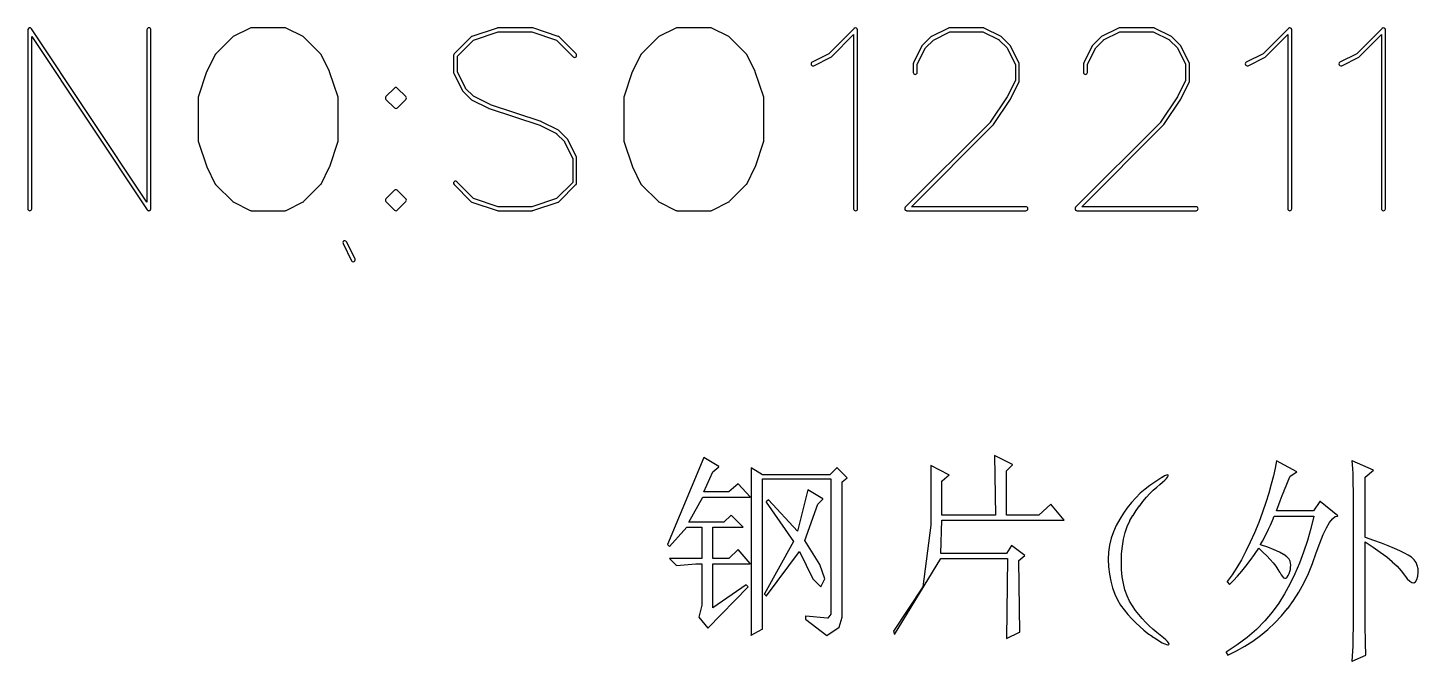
# Model space of a CAD drawing. Extents: x -68 to 50, y -82 to 30.
# Drawn here: x -67.67 to -32.68, y -81.73 to -65.8 of the extents above; entities that cross this region are included whole.
import ezdxf

# ---------------------------------------------------------------- set-up
doc = ezdxf.new("R2010")
doc.units = 0
doc.header["$MEASUREMENT"] = 0
doc.layers.get('0').update_dxf_attribs({"linetype": 'CONTINUOUS'})

msp = doc.modelspace()

# ---------------------------------------------------------------- linework, layer by layer
for points in [[(-64.571997, -65.849995, 1), (-64.672002, -65.849995), (-64.672002, -65.849995), (-64.672002, -70.183999), (-64.672002, -70.183999), (-67.58, -65.821997), (-67.58, -65.821997, 0.682329), (-67.671997, -65.842002), (-67.671997, -65.842002), (-67.671997, -65.843003), (-67.671997, -65.843003, 0.034834), (-67.671997, -65.849995), (-67.671997, -65.849995), (-67.671997, -70.35), (-67.671997, -70.35, 1), (-67.571997, -70.35), (-67.571997, -70.35), (-67.571997, -66.016006), (-67.571997, -66.016006), (-64.663999, -70.377998), (-64.663999, -70.377998, 0.187808), (-64.634004, -70.398999), (-64.634004, -70.398999), (-64.622002, -70.4), (-64.622002, -70.4), (-64.609995, -70.398999), (-64.609995, -70.398999, 0.345464), (-64.571997, -70.35), (-64.571997, -70.35), (-64.571997, -65.849995)], [(-61.171001, -65.805005, 0.114203), (-61.193003, -65.799995), (-61.193003, -65.799995), (-62.05, -65.799995), (-62.05, -65.799995, 0.114203), (-62.072002, -65.805005), (-62.072002, -65.805005), (-62.500996, -66.018999), (-62.500996, -66.018999, 0.107703), (-62.518003, -66.032002), (-62.518003, -66.032002), (-62.518003, -66.032998), (-62.518003, -66.032998), (-62.941997, -66.458003), (-62.941997, -66.458003, 0.080637), (-62.951001, -66.471001), (-62.951001, -66.471001), (-62.951997, -66.471001), (-62.951997, -66.471001), (-63.166997, -66.899004), (-63.166997, -66.899004, 0.053701), (-63.171001, -66.908999), (-63.171001, -66.908999), (-63.171001, -66.91), (-63.171001, -66.91), (-63.382998, -67.547998), (-63.382998, -67.547998, 0.082266), (-63.386001, -67.564004), (-63.386001, -67.564004), (-63.386001, -68.636001), (-63.386001, -68.636001, 0.091703), (-63.382998, -68.653999), (-63.382998, -68.653999), (-63.382002, -68.655), (-63.382002, -68.655), (-63.169004, -69.293999), (-63.169004, -69.293999, 0.031774), (-63.166997, -69.300005), (-63.166997, -69.300005), (-62.951997, -69.728999), (-62.951997, -69.728999, 0.100572), (-62.94, -69.744995), (-62.94, -69.744995), (-62.937998, -69.746001), (-62.937998, -69.746001), (-62.513999, -70.171001), (-62.513999, -70.171001, 0.07609), (-62.501997, -70.18), (-62.501997, -70.18), (-62.500996, -70.180996), (-62.500996, -70.180996), (-62.072002, -70.395), (-62.072002, -70.395, 0.114182), (-62.05, -70.4), (-62.05, -70.4), (-61.193003, -70.4), (-61.193003, -70.4, 0.136826), (-61.166997, -70.393003), (-61.166997, -70.393003), (-60.742998, -70.180996), (-60.742998, -70.180996, 0.132779), (-60.722998, -70.164004), (-60.722998, -70.164004), (-60.300996, -69.742002), (-60.300996, -69.742002, 0.080627), (-60.291997, -69.728999), (-60.291997, -69.728999), (-60.291001, -69.728999), (-60.291001, -69.728999), (-60.077002, -69.300005), (-60.077002, -69.300005, 0.068411), (-60.072998, -69.287002), (-60.072998, -69.287002), (-60.072002, -69.285996), (-60.072002, -69.285996), (-59.86, -68.651997), (-59.86, -68.651997, 0.082211), (-59.857002, -68.636001), (-59.857002, -68.636001), (-59.857002, -67.564004), (-59.857002, -67.564004, 0.114171), (-59.861997, -67.542002), (-59.861997, -67.542002), (-59.861997, -67.541001), (-59.861997, -67.541001), (-60.075, -66.905), (-60.075, -66.905, 0.031725), (-60.077002, -66.899004), (-60.077002, -66.899004), (-60.077002, -66.898003), (-60.077002, -66.898003), (-60.291001, -66.471001), (-60.291001, -66.471001, 0.125793), (-60.307002, -66.451997), (-60.307002, -66.451997), (-60.73, -66.028999), (-60.73, -66.028999, 0.07608), (-60.741997, -66.019995), (-60.741997, -66.019995), (-60.742998, -66.018999), (-60.742998, -66.018999), (-61.171001, -65.805005)], [(-54.962998, -65.802998, 0.082243), (-54.978999, -65.799995), (-54.978999, -65.799995), (-55.836001, -65.799995), (-55.836001, -65.799995, 0.102903), (-55.856001, -65.803999), (-55.856001, -65.803999), (-55.858003, -65.805005), (-55.858003, -65.805005), (-56.495, -66.017002), (-56.495, -66.017002, 0.114813), (-56.513999, -66.028999), (-56.513999, -66.028999), (-56.942002, -66.458003), (-56.942002, -66.458003, 0.198892), (-56.956001, -66.492998), (-56.956001, -66.492998), (-56.956997, -66.492998), (-56.956997, -66.492998), (-56.956997, -66.921001), (-56.956997, -66.921001, 0.109577), (-56.952002, -66.941997), (-56.952002, -66.941997), (-56.952002, -66.942998), (-56.952002, -66.942998), (-56.737998, -67.372002), (-56.737998, -67.372002, 0.100564), (-56.726001, -67.387998), (-56.726001, -67.387998), (-56.723999, -67.388994), (-56.723999, -67.388994), (-56.513999, -67.598999), (-56.513999, -67.598999, 0.076096), (-56.501997, -67.607998), (-56.501997, -67.607998), (-56.501001, -67.608999), (-56.501001, -67.608999), (-56.072002, -67.822998), (-56.072002, -67.822998, 0.042777), (-56.063999, -67.826001), (-56.063999, -67.826001), (-56.06, -67.827002), (-56.06, -67.827002), (-54.786997, -68.251997), (-54.786997, -68.251997), (-54.366001, -68.461997), (-54.366001, -68.461997), (-54.363999, -68.462998), (-54.363999, -68.462998), (-54.165, -68.663003), (-54.165, -68.663003), (-54.163999, -68.663999), (-54.163999, -68.663999), (-53.957998, -69.075005), (-53.957998, -69.075005), (-53.957002, -69.076001), (-53.957002, -69.076001), (-53.957002, -69.687002), (-53.957002, -69.687002), (-54.361997, -70.092002), (-54.361997, -70.092002), (-54.363999, -70.092998), (-54.363999, -70.092998), (-54.986001, -70.3), (-54.986001, -70.3), (-55.828999, -70.3), (-55.828999, -70.3), (-56.451001, -70.092998), (-56.451001, -70.092998), (-56.453003, -70.092002), (-56.453003, -70.092002), (-56.871997, -69.672002), (-56.871997, -69.672002, 1.000035), (-56.942002, -69.742002), (-56.942002, -69.742002), (-56.52, -70.165), (-56.52, -70.165), (-56.518999, -70.166001), (-56.518999, -70.166001, 0.150933), (-56.495, -70.183003), (-56.495, -70.183003), (-55.861001, -70.394004), (-55.861001, -70.394004), (-55.858003, -70.395), (-55.858003, -70.395, 0.114182), (-55.836001, -70.4), (-55.836001, -70.4), (-54.978999, -70.4), (-54.978999, -70.4, 0.082243), (-54.962998, -70.396997), (-54.962998, -70.396997), (-54.32, -70.183003), (-54.32, -70.183003), (-54.317998, -70.182002), (-54.317998, -70.182002, 0.103459), (-54.301001, -70.171001), (-54.301001, -70.171001), (-53.875, -69.744995), (-53.875, -69.744995), (-53.872998, -69.743999), (-53.872998, -69.743999, 0.209906), (-53.856997, -69.706997), (-53.856997, -69.706997), (-53.856997, -69.063999), (-53.856997, -69.063999, 0.114171), (-53.861997, -69.041997), (-53.861997, -69.041997), (-54.076997, -68.613999), (-54.076997, -68.613999), (-54.078003, -68.613999), (-54.078003, -68.613999, 0.080616), (-54.086997, -68.600996), (-54.086997, -68.600996), (-54.297002, -68.389995), (-54.297002, -68.389995), (-54.297002, -68.388999), (-54.297002, -68.388999, 0.107657), (-54.313999, -68.375996), (-54.313999, -68.375996), (-54.742998, -68.162002), (-54.742998, -68.162002), (-54.744004, -68.162002), (-54.744004, -68.162002, 0.027122), (-54.748999, -68.159995), (-54.748999, -68.159995), (-56.028003, -67.732998), (-56.028003, -67.732998), (-56.03, -67.731997), (-56.03, -67.731997), (-56.451001, -67.521997), (-56.451001, -67.521997), (-56.651001, -67.322002), (-56.651001, -67.322002), (-56.651001, -67.321001), (-56.651001, -67.321001), (-56.857002, -66.908999), (-56.857002, -66.908999), (-56.857002, -66.513003), (-56.857002, -66.513003), (-56.856001, -66.512002), (-56.856001, -66.512002), (-56.453003, -66.108003), (-56.453003, -66.108003), (-56.451001, -66.106997), (-56.451001, -66.106997), (-55.828999, -65.9), (-55.828999, -65.9), (-54.986001, -65.9), (-54.986001, -65.9), (-54.363999, -66.106997), (-54.363999, -66.106997), (-54.361997, -66.108003), (-54.361997, -66.108003), (-53.941997, -66.527998), (-53.941997, -66.527998, 0.99993), (-53.872002, -66.458003), (-53.872002, -66.458003), (-54.301001, -66.028999), (-54.301001, -66.028999, 0.114813), (-54.32, -66.017002), (-54.32, -66.017002), (-54.322998, -66.016006), (-54.322998, -66.016006), (-54.962998, -65.802998)], [(-50.457002, -65.805005, 0.114181), (-50.478999, -65.799995), (-50.478999, -65.799995), (-51.336001, -65.799995), (-51.336001, -65.799995, 0.114181), (-51.357998, -65.805005), (-51.357998, -65.805005), (-51.787002, -66.018999), (-51.787002, -66.018999, 0.107665), (-51.803999, -66.032002), (-51.803999, -66.032002), (-51.803999, -66.032998), (-51.803999, -66.032998), (-52.227998, -66.458003), (-52.227998, -66.458003, 0.080637), (-52.237002, -66.471001), (-52.237002, -66.471001), (-52.237998, -66.471001), (-52.237998, -66.471001), (-52.452002, -66.899004), (-52.452002, -66.899004, 0.053694), (-52.456001, -66.908999), (-52.456001, -66.908999), (-52.456001, -66.91), (-52.456001, -66.91), (-52.668999, -67.547998), (-52.668999, -67.547998, 0.082266), (-52.671997, -67.564004), (-52.671997, -67.564004), (-52.671997, -68.636001), (-52.671997, -68.636001, 0.091703), (-52.668999, -68.653999), (-52.668999, -68.653999), (-52.668003, -68.655), (-52.668003, -68.655), (-52.453999, -69.293999), (-52.453999, -69.293999, 0.031762), (-52.452002, -69.300005), (-52.452002, -69.300005), (-52.237998, -69.728999), (-52.237998, -69.728999, 0.100572), (-52.226001, -69.744995), (-52.226001, -69.744995), (-52.223999, -69.746001), (-52.223999, -69.746001), (-51.8, -70.171001), (-51.8, -70.171001, 0.07609), (-51.787998, -70.18), (-51.787998, -70.18), (-51.787002, -70.180996), (-51.787002, -70.180996), (-51.357998, -70.395), (-51.357998, -70.395, 0.063423), (-51.346001, -70.398999), (-51.346001, -70.398999), (-51.336001, -70.4), (-51.336001, -70.4), (-50.478999, -70.4), (-50.478999, -70.4, 0.136804), (-50.452998, -70.393003), (-50.452998, -70.393003), (-50.451001, -70.391997), (-50.451001, -70.391997), (-50.027998, -70.180996), (-50.027998, -70.180996, 0.132779), (-50.007998, -70.164004), (-50.007998, -70.164004), (-50.007002, -70.162998), (-50.007002, -70.162998), (-49.587002, -69.742002), (-49.587002, -69.742002, 0.08065), (-49.577998, -69.728999), (-49.577998, -69.728999), (-49.577002, -69.728999), (-49.577002, -69.728999), (-49.362002, -69.300005), (-49.362002, -69.300005, 0.068404), (-49.357998, -69.287002), (-49.357998, -69.287002), (-49.357002, -69.285996), (-49.357002, -69.285996), (-49.146001, -68.651997), (-49.146001, -68.651997, 0.097345), (-49.143003, -68.632998), (-49.143003, -68.632998), (-49.143003, -67.564004), (-49.143003, -67.564004, 0.114193), (-49.148003, -67.542002), (-49.148003, -67.542002), (-49.148003, -67.541001), (-49.148003, -67.541001), (-49.36, -66.905), (-49.36, -66.905, 0.038385), (-49.362998, -66.898003), (-49.362998, -66.898003), (-49.362998, -66.896997), (-49.362998, -66.896997), (-49.577002, -66.471001), (-49.577002, -66.471001, 0.125802), (-49.593003, -66.451997), (-49.593003, -66.451997), (-49.593999, -66.450996), (-49.593999, -66.450996), (-50.015, -66.028999), (-50.015, -66.028999, 0.076102), (-50.027002, -66.019995), (-50.027002, -66.019995), (-50.027998, -66.018999), (-50.027998, -66.018999), (-50.457002, -65.805005)], [(-46.787002, -65.849995, 0.668208), (-46.871001, -65.815), (-46.871001, -65.815), (-47.506997, -66.450996), (-47.506997, -66.450996), (-47.928999, -66.661997), (-47.928999, -66.661997, 0.999978), (-47.885, -66.752002), (-47.885, -66.752002), (-47.456997, -66.537998), (-47.456997, -66.537998, 0.132796), (-47.437002, -66.520996), (-47.437002, -66.520996), (-46.886997, -65.971001), (-46.886997, -65.971001), (-46.886001, -65.971001), (-46.886001, -65.971001), (-46.886001, -70.35), (-46.886001, -70.35, 1), (-46.786001, -70.35), (-46.786001, -70.35), (-46.786001, -65.849995), (-46.786001, -65.849995), (-46.787002, -65.849995)], [(-43.6, -65.805005, 0.114181), (-43.621997, -65.799995), (-43.621997, -65.799995), (-44.478999, -65.799995), (-44.478999, -65.799995, 0.114203), (-44.501001, -65.805005), (-44.501001, -65.805005), (-44.929004, -66.018999), (-44.929004, -66.018999), (-44.93, -66.019995), (-44.93, -66.019995, 0.076084), (-44.941997, -66.028999), (-44.941997, -66.028999), (-45.15, -66.235996), (-45.15, -66.235996), (-45.151001, -66.237002), (-45.151001, -66.237002, 0.12576), (-45.166997, -66.256001), (-45.166997, -66.256001), (-45.380996, -66.683999), (-45.380996, -66.683999), (-45.380996, -66.685), (-45.380996, -66.685, 0.114193), (-45.386001, -66.707002), (-45.386001, -66.707002), (-45.386001, -66.921001), (-45.386001, -66.921001, 1), (-45.286001, -66.921001), (-45.286001, -66.921001), (-45.286001, -66.717998), (-45.286001, -66.717998), (-45.285, -66.716997), (-45.285, -66.716997), (-45.078999, -66.304995), (-45.078999, -66.304995), (-45.077998, -66.303999), (-45.077998, -66.303999), (-44.878999, -66.106001), (-44.878999, -66.106001), (-44.466997, -65.9), (-44.466997, -65.9), (-43.633999, -65.9), (-43.633999, -65.9), (-43.223003, -66.105), (-43.223003, -66.105), (-43.221001, -66.106001), (-43.221001, -66.106001), (-43.021997, -66.304995), (-43.021997, -66.304995), (-42.815996, -66.716997), (-42.815996, -66.716997), (-42.815, -66.717998), (-42.815, -66.717998), (-42.815, -67.124004), (-42.815, -67.124004), (-43.021001, -67.535996), (-43.021001, -67.535996), (-43.448003, -68.177002), (-43.448003, -68.177002), (-43.448003, -68.177998), (-43.448003, -68.177998), (-45.585, -70.315005), (-45.585, -70.315005, 0.582972), (-45.561997, -70.398003), (-45.561997, -70.398003), (-45.55, -70.398999), (-45.55, -70.398999), (-45.55, -70.4), (-45.55, -70.4), (-42.55, -70.4), (-42.55, -70.4, 1), (-42.55, -70.3), (-42.55, -70.3), (-45.43, -70.3), (-45.43, -70.3), (-43.377998, -68.247998), (-43.377998, -68.247998), (-43.376001, -68.246997), (-43.376001, -68.246997, 0.081024), (-43.365, -68.235005), (-43.365, -68.235005), (-42.936997, -67.592002), (-42.936997, -67.592002, 0.033412), (-42.933999, -67.585996), (-42.933999, -67.585996), (-42.72, -67.157998), (-42.72, -67.157998), (-42.72, -67.157002), (-42.72, -67.157002, 0.109633), (-42.715, -67.135996), (-42.715, -67.135996), (-42.715, -66.707002), (-42.715, -66.707002, 0.114182), (-42.72, -66.685), (-42.72, -66.685), (-42.933999, -66.257002), (-42.933999, -66.257002), (-42.935, -66.256001), (-42.935, -66.256001, 0.080633), (-42.943999, -66.242998), (-42.943999, -66.242998), (-43.153999, -66.032998), (-43.153999, -66.032998), (-43.153999, -66.032002), (-43.153999, -66.032002, 0.107681), (-43.171001, -66.018999), (-43.171001, -66.018999), (-43.6, -65.805005)], [(-39.313999, -65.805005, 0.114192), (-39.335999, -65.799995), (-39.335999, -65.799995), (-40.192998, -65.799995), (-40.192998, -65.799995, 0.114203), (-40.215, -65.805005), (-40.215, -65.805005), (-40.644001, -66.018999), (-40.644001, -66.018999), (-40.645, -66.019995), (-40.645, -66.019995, 0.076091), (-40.657, -66.028999), (-40.657, -66.028999), (-40.865, -66.237002), (-40.865, -66.237002, 0.125766), (-40.881001, -66.256001), (-40.881001, -66.256001), (-41.095, -66.683999), (-41.095, -66.683999), (-41.095, -66.685), (-41.095, -66.685, 0.114182), (-41.1, -66.707002), (-41.1, -66.707002), (-41.1, -66.921001), (-41.1, -66.921001, 1), (-41, -66.921001), (-41, -66.921001), (-41, -66.717998), (-41, -66.717998), (-40.998999, -66.716997), (-40.998999, -66.716997), (-40.793, -66.304995), (-40.793, -66.304995), (-40.594001, -66.106001), (-40.594001, -66.106001), (-40.592, -66.105), (-40.592, -66.105), (-40.181001, -65.9), (-40.181001, -65.9), (-39.347998, -65.9), (-39.347998, -65.9), (-38.937, -66.105), (-38.937, -66.105), (-38.934998, -66.106001), (-38.934998, -66.106001), (-38.736001, -66.304995), (-38.736001, -66.304995), (-38.53, -66.716997), (-38.53, -66.716997), (-38.529001, -66.717998), (-38.529001, -66.717998), (-38.529001, -67.124004), (-38.529001, -67.124004), (-38.734998, -67.535996), (-38.734998, -67.535996), (-39.163, -68.177002), (-39.163, -68.177002), (-39.163, -68.177998), (-39.163, -68.177998), (-41.3, -70.315005), (-41.3, -70.315005, 0.582972), (-41.276997, -70.398003), (-41.276997, -70.398003), (-41.265, -70.398999), (-41.265, -70.398999), (-41.265, -70.4), (-41.265, -70.4), (-38.265, -70.4), (-38.265, -70.4, 1), (-38.265, -70.3), (-38.265, -70.3), (-41.145, -70.3), (-41.145, -70.3), (-39.092998, -68.247998), (-39.092998, -68.247998), (-39.090999, -68.246997), (-39.090999, -68.246997, 0.081011), (-39.080002, -68.235005), (-39.080002, -68.235005), (-38.651001, -67.592002), (-38.651001, -67.592002), (-38.651001, -67.590996), (-38.651001, -67.590996, 0.029183), (-38.647998, -67.585996), (-38.647998, -67.585996), (-38.433999, -67.157998), (-38.433999, -67.157998, 0.114176), (-38.428999, -67.135996), (-38.428999, -67.135996), (-38.428999, -66.707002), (-38.428999, -66.707002, 0.114176), (-38.433999, -66.685), (-38.433999, -66.685), (-38.647998, -66.257002), (-38.647998, -66.257002), (-38.648999, -66.256001), (-38.648999, -66.256001, 0.080638), (-38.658, -66.242998), (-38.658, -66.242998), (-38.867998, -66.032998), (-38.867998, -66.032998), (-38.867998, -66.032002), (-38.867998, -66.032002, 0.107684), (-38.885, -66.018999), (-38.885, -66.018999), (-39.313999, -65.805005)], [(-35.858, -65.849995, 0.668208), (-35.942, -65.815), (-35.942, -65.815), (-36.578, -66.450996), (-36.578, -66.450996), (-37.000999, -66.661997), (-37.000999, -66.661997, 1.000065), (-36.957, -66.752002), (-36.957, -66.752002), (-36.527998, -66.537998), (-36.527998, -66.537998, 0.132803), (-36.508, -66.520996), (-36.508, -66.520996), (-35.958, -65.971001), (-35.958, -65.971001), (-35.957002, -65.971001), (-35.957002, -65.971001), (-35.957002, -70.35), (-35.957002, -70.35, 1), (-35.857, -70.35), (-35.857, -70.35), (-35.857, -65.849995), (-35.857, -65.849995), (-35.858, -65.849995)], [(-33.500999, -65.849995, 0.668195), (-33.585, -65.815), (-33.585, -65.815), (-34.221001, -66.450996), (-34.221001, -66.450996), (-34.643999, -66.661997), (-34.643999, -66.661997, 1.000021), (-34.6, -66.752002), (-34.6, -66.752002), (-34.171001, -66.537998), (-34.171001, -66.537998, 0.132821), (-34.150999, -66.520996), (-34.150999, -66.520996), (-33.601001, -65.971001), (-33.601001, -65.971001), (-33.6, -65.971001), (-33.6, -65.971001), (-33.6, -70.35), (-33.6, -70.35, 1), (-33.5, -70.35), (-33.5, -70.35), (-33.5, -65.849995), (-33.5, -65.849995), (-33.500999, -65.849995)], [(-58.371997, -67.314995, 0.414193), (-58.442002, -67.314995), (-58.442002, -67.314995), (-58.657002, -67.528999), (-58.657002, -67.528999, 0.414173), (-58.657002, -67.598999), (-58.657002, -67.598999), (-58.442002, -67.813003), (-58.442002, -67.813003, 0.447923), (-58.368003, -67.808999), (-58.368003, -67.808999), (-58.157998, -67.598999), (-58.157998, -67.598999, 0.439509), (-58.161001, -67.525996), (-58.161001, -67.525996), (-58.371997, -67.314995)], [(-58.371997, -69.886001, 0.414234), (-58.442002, -69.886001), (-58.442002, -69.886001), (-58.657002, -70.101001), (-58.657002, -70.101001, 0.405844), (-58.657998, -70.17), (-58.657998, -70.17), (-58.657002, -70.171001), (-58.657002, -70.171001), (-58.442002, -70.385), (-58.442002, -70.385, 0.447944), (-58.368003, -70.381001), (-58.368003, -70.381001), (-58.157998, -70.171001), (-58.157998, -70.171001, 0.439511), (-58.161001, -70.097998), (-58.161001, -70.097998), (-58.162002, -70.096997), (-58.162002, -70.096997), (-58.371997, -69.886001)], [(-59.647998, -71.185, 1.000043), (-59.737998, -71.229004), (-59.737998, -71.229004), (-59.523999, -71.657998), (-59.523999, -71.657998, 1.000044), (-59.433999, -71.613999), (-59.433999, -71.613999), (-59.647998, -71.185)]]:
    msp.add_lwpolyline(points, format="xyb")
for points in [[(-50.655996, -76.610996), (-50.657002, -76.610996), (-50.657002, -76.610996), (-50.657998, -76.612002), (-50.657998, -76.612002), (-51.571997, -78.795), (-51.571997, -78.795), (-51.571997, -78.796997), (-51.571997, -78.796997), (-51.522002, -78.847998), (-51.522002, -78.847998), (-51.52, -78.847998), (-51.52, -78.847998), (-51.088003, -78.365), (-51.088003, -78.365), (-50.709004, -78.365), (-50.709004, -78.365), (-50.709004, -79.150996), (-50.709004, -79.150996), (-51.521001, -79.150996), (-51.521001, -79.150996), (-51.522002, -79.152002), (-51.522002, -79.152002), (-51.522002, -79.153003), (-51.522002, -79.153003), (-51.343999, -79.329995), (-51.343999, -79.329995), (-51.343003, -79.329995), (-51.343003, -79.329995), (-50.86, -79.279995), (-50.86, -79.279995), (-50.709004, -79.279995), (-50.709004, -79.279995), (-50.709004, -80.32), (-50.709004, -80.32), (-50.785, -80.623999), (-50.785, -80.623999), (-50.785, -80.626006), (-50.785, -80.626006), (-50.556001, -80.905), (-50.556001, -80.905), (-50.553999, -80.905), (-50.553999, -80.905), (-49.538003, -79.864004), (-49.538003, -79.864004), (-49.538003, -79.861997), (-49.538003, -79.861997), (-49.588999, -79.811001), (-49.588999, -79.811001), (-49.591001, -79.811001), (-49.591001, -79.811001), (-50.426001, -80.393003), (-50.426001, -80.393003), (-50.427002, -80.393003), (-50.427002, -80.393003), (-50.427002, -79.279995), (-50.427002, -79.279995), (-49.488999, -79.279995), (-49.488999, -79.279995), (-49.488003, -79.278999), (-49.488003, -79.278999), (-49.488003, -79.277998), (-49.488003, -79.277998), (-49.791997, -78.922002), (-49.791997, -78.922002), (-49.793999, -78.922002), (-49.793999, -78.922002), (-50.023003, -79.150996), (-50.023003, -79.150996), (-50.427002, -79.150996), (-50.427002, -79.150996), (-50.427002, -78.365), (-50.427002, -78.365), (-49.666001, -78.365), (-49.666001, -78.365), (-49.665, -78.363999), (-49.665, -78.363999), (-49.665, -78.363003), (-49.665, -78.363003), (-49.97, -78.057998), (-49.97, -78.057998), (-49.972002, -78.057998), (-49.972002, -78.057998), (-50.15, -78.236001), (-50.15, -78.236001), (-51.036001, -78.236001), (-51.036001, -78.236001), (-50.682002, -77.602998), (-50.682002, -77.602998), (-49.488999, -77.602998), (-49.488999, -77.602998), (-49.488003, -77.601997), (-49.488003, -77.601997), (-49.488003, -77.601001), (-49.488003, -77.601001), (-49.791997, -77.271001), (-49.791997, -77.271001), (-49.793999, -77.271001), (-49.793999, -77.271001), (-50.023003, -77.473999), (-50.023003, -77.473999), (-50.655996, -77.473999), (-50.655996, -77.473999), (-50.427002, -76.967998), (-50.427002, -76.967998), (-50.426001, -76.967002), (-50.426001, -76.967002), (-50.275, -76.840996), (-50.275, -76.840996), (-50.275, -76.838999), (-50.275, -76.838999), (-50.655996, -76.610996)], [(-43.342002, -76.56), (-43.342998, -76.560996), (-43.342998, -76.560996), (-43.317002, -78.057998), (-43.317002, -78.057998), (-44.661997, -78.057998), (-44.661997, -78.057998), (-44.661997, -77.197002), (-44.661997, -77.197002), (-44.661001, -77.196001), (-44.661001, -77.196001), (-44.483999, -77.044004), (-44.483999, -77.044004), (-44.483999, -77.042998), (-44.483999, -77.042998), (-44.485, -77.041997), (-44.485, -77.041997), (-44.941997, -76.814004), (-44.941997, -76.814004), (-44.943003, -76.815), (-44.943003, -76.815), (-44.943003, -78.313003), (-44.943003, -78.313003), (-45.146001, -79.861997), (-45.146001, -79.861997), (-45.882998, -80.978999), (-45.882998, -80.978999), (-45.882998, -80.980005), (-45.882998, -80.980005), (-45.857002, -81.056001), (-45.857002, -81.056001), (-45.857002, -81.056997), (-45.857002, -81.056997), (-45.856001, -81.058003), (-45.856001, -81.058003), (-45.855, -81.058003), (-45.855, -81.058003), (-44.686997, -79.153003), (-44.686997, -79.153003), (-43.012998, -79.153003), (-43.012998, -79.153003), (-43.037998, -81.157998), (-43.037998, -81.157998), (-43.037002, -81.159004), (-43.037002, -81.159004), (-42.707002, -81.006997), (-42.707002, -81.006997), (-42.706001, -81.005996), (-42.706001, -81.005996), (-42.730996, -79.203003), (-42.730996, -79.203003), (-42.73, -79.201997), (-42.73, -79.201997), (-42.578999, -79.076001), (-42.578999, -79.076001), (-42.578999, -79.074004), (-42.578999, -79.074004), (-42.908999, -78.82), (-42.908999, -78.82), (-42.911001, -78.82), (-42.911001, -78.82), (-43.037998, -79.024004), (-43.037998, -79.024004), (-44.686997, -79.024004), (-44.686997, -79.024004), (-44.661997, -78.186997), (-44.661997, -78.186997), (-41.588999, -78.186997), (-41.588999, -78.186997), (-41.588003, -78.185996), (-41.588003, -78.185996), (-41.588003, -78.185), (-41.588003, -78.185), (-41.917998, -77.779004), (-41.917998, -77.779004), (-41.92, -77.779004), (-41.92, -77.779004), (-42.225, -78.057998), (-42.225, -78.057998), (-43.036001, -78.057998), (-43.036001, -78.057998), (-43.036001, -76.943003), (-43.036001, -76.943003), (-43.035, -76.941997), (-43.035, -76.941997), (-42.883999, -76.789995), (-42.883999, -76.789995), (-42.883999, -76.788999), (-42.883999, -76.788999), (-42.885, -76.788003), (-42.885, -76.788003), (-43.342002, -76.56)], [(-47.302998, -76.865005), (-47.305, -76.865005), (-47.305, -76.865005), (-47.483003, -77.041997), (-47.483003, -77.041997), (-49.182998, -77.041997), (-49.182998, -77.041997), (-49.461997, -76.865005), (-49.461997, -76.865005), (-49.462998, -76.865005), (-49.462998, -76.865005), (-49.463999, -76.866001), (-49.463999, -76.866001), (-49.463999, -81.082002), (-49.463999, -81.082002), (-49.462998, -81.082998), (-49.462998, -81.082998), (-49.461001, -81.082002), (-49.461001, -81.082002), (-49.183999, -80.931001), (-49.183999, -80.931001), (-49.182998, -80.93), (-49.182998, -80.93), (-49.182998, -77.146001), (-49.182998, -77.146001), (-47.457998, -77.146001), (-47.457998, -77.146001), (-47.457998, -80.548003), (-47.457998, -80.548003), (-47.532998, -80.647998), (-47.532998, -80.647998), (-47.543999, -80.647998), (-47.543999, -80.647998), (-48.092002, -80.597998), (-48.092002, -80.597998), (-48.092998, -80.599004), (-48.092998, -80.599004), (-48.092998, -80.677002), (-48.092998, -80.677002), (-47.558999, -81.082998), (-47.558999, -81.082998), (-47.557002, -81.082998), (-47.557002, -81.082998), (-47.251997, -80.88), (-47.251997, -80.88), (-47.251997, -80.879004), (-47.251997, -80.879004), (-47.176001, -80.625), (-47.176001, -80.625), (-47.176001, -77.221997), (-47.176001, -77.221997), (-47.175, -77.221001), (-47.175, -77.221001), (-47.048999, -77.120996), (-47.048999, -77.120996), (-47.048999, -77.118999), (-47.048999, -77.118999), (-47.302998, -76.865005)], [(-36.244001, -76.690005), (-36.245, -76.691001), (-36.245, -76.691001), (-36.277998, -76.876001), (-36.277998, -76.876001), (-36.320999, -77.072998), (-36.320999, -77.072998), (-36.373999, -77.283003), (-36.373999, -77.283003), (-36.438, -77.505), (-36.438, -77.505), (-36.511001, -77.74), (-36.511001, -77.74), (-36.594998, -77.987002), (-36.594998, -77.987002), (-36.688999, -78.245996), (-36.688999, -78.245996), (-36.793999, -78.501001), (-36.793999, -78.501001), (-36.901001, -78.741997), (-36.901001, -78.741997), (-37.012, -78.968003), (-37.012, -78.968003), (-37.124001, -79.18), (-37.124001, -79.18), (-37.125, -79.18), (-37.125, -79.18), (-37.241001, -79.378003), (-37.241001, -79.378003), (-37.358999, -79.562002), (-37.358999, -79.562002), (-37.480999, -79.731001), (-37.480999, -79.731001), (-37.480999, -79.732998), (-37.480999, -79.732998), (-37.425999, -79.802998), (-37.425999, -79.802998), (-37.423999, -79.802998), (-37.423999, -79.802998), (-37.322998, -79.703003), (-37.322998, -79.703003), (-37.222002, -79.591997), (-37.222002, -79.591997), (-37.220999, -79.591001), (-37.220999, -79.591001), (-37.117998, -79.471001), (-37.117998, -79.471001), (-37.013003, -79.340005), (-37.013003, -79.340005), (-36.906001, -79.198999), (-36.906001, -79.198999), (-36.798, -79.047998), (-36.798, -79.047998), (-36.688, -78.887002), (-36.688, -78.887002), (-36.582998, -78.987002), (-36.582998, -78.987002), (-36.488, -79.084004), (-36.488, -79.084004), (-36.403, -79.173999), (-36.403, -79.173999), (-36.401997, -79.175005), (-36.401997, -79.175005), (-36.327998, -79.262002), (-36.327998, -79.262002), (-36.327, -79.263003), (-36.327, -79.263003), (-36.261997, -79.343999), (-36.261997, -79.343999), (-36.260999, -79.345005), (-36.260999, -79.345005), (-36.205999, -79.423999), (-36.205999, -79.423999), (-36.162, -79.497002), (-36.162, -79.497002), (-36.160999, -79.497002), (-36.160999, -79.497002), (-36.127002, -79.558999), (-36.127002, -79.558999), (-36.127002, -79.559995), (-36.127002, -79.559995), (-36.093999, -79.605996), (-36.093999, -79.605996), (-36.062, -79.635), (-36.062, -79.635), (-36.061001, -79.635), (-36.061001, -79.635), (-36.031001, -79.646997), (-36.031001, -79.646997), (-36.025, -79.646001), (-36.025, -79.646001), (-36.003, -79.641997), (-36.003, -79.641997), (-36.002, -79.641997), (-36.002, -79.641997), (-35.976001, -79.619995), (-35.976001, -79.619995), (-35.975002, -79.618999), (-35.975002, -79.618999), (-35.950999, -79.581001), (-35.950999, -79.581001), (-35.950999, -79.58), (-35.950999, -79.58), (-35.925999, -79.527998), (-35.925999, -79.527998), (-35.907, -79.476997), (-35.907, -79.476997), (-35.893, -79.425), (-35.893, -79.425), (-35.886001, -79.373003), (-35.886001, -79.373003), (-35.886001, -79.371997), (-35.886001, -79.371997), (-35.882998, -79.322002), (-35.882998, -79.322002), (-35.882998, -79.320996), (-35.882998, -79.320996), (-35.887, -79.27), (-35.887, -79.27), (-35.895999, -79.218999), (-35.895999, -79.218999), (-35.897002, -79.217998), (-35.897002, -79.217998), (-35.925, -79.166001), (-35.925, -79.166001), (-35.925, -79.164995), (-35.925, -79.164995), (-35.98, -79.109995), (-35.98, -79.109995), (-36.061001, -79.052998), (-36.061001, -79.052998), (-36.062, -79.052998), (-36.062, -79.052998), (-36.168999, -78.992998), (-36.168999, -78.992998), (-36.302, -78.930996), (-36.302, -78.930996), (-36.460999, -78.867002), (-36.460999, -78.867002), (-36.644001, -78.801997), (-36.644001, -78.801997), (-36.645, -78.801001), (-36.645, -78.801001), (-36.593999, -78.712998), (-36.593999, -78.712998), (-36.593999, -78.712002), (-36.593999, -78.712002), (-36.543999, -78.617998), (-36.543999, -78.617998), (-36.543, -78.616997), (-36.543, -78.616997), (-36.494001, -78.52), (-36.494001, -78.52), (-36.494001, -78.519004), (-36.494001, -78.519004), (-36.444001, -78.415996), (-36.444001, -78.415996), (-36.444001, -78.415), (-36.444001, -78.415), (-36.394998, -78.308999), (-36.394998, -78.308999), (-36.394998, -78.308003), (-36.394998, -78.308003), (-36.345999, -78.195996), (-36.345999, -78.195996), (-36.345999, -78.195), (-36.345999, -78.195), (-36.299001, -78.080996), (-36.299001, -78.080996), (-35.301001, -78.080996), (-35.301001, -78.080996), (-35.377, -78.395), (-35.377, -78.395), (-35.463, -78.698999), (-35.463, -78.698999), (-35.558, -78.989995), (-35.558, -78.989995), (-35.663, -79.27), (-35.663, -79.27), (-35.778, -79.538003), (-35.778, -79.538003), (-35.903, -79.793999), (-35.903, -79.793999), (-36.035999, -80.036997), (-36.035999, -80.036997), (-36.037002, -80.036997), (-36.037002, -80.036997), (-36.182002, -80.275), (-36.182002, -80.275), (-36.35, -80.503003), (-36.35, -80.503003), (-36.538, -80.721997), (-36.538, -80.721997), (-36.749001, -80.932998), (-36.749001, -80.932998), (-36.98, -81.133999), (-36.98, -81.133999), (-37.234001, -81.326001), (-37.234001, -81.326001), (-37.508999, -81.509004), (-37.508999, -81.509004), (-37.508999, -81.510996), (-37.508999, -81.510996), (-37.467, -81.580996), (-37.467, -81.580996), (-37.466001, -81.580996), (-37.466001, -81.580996), (-37.464001, -81.58), (-37.464001, -81.58), (-37.248, -81.476001), (-37.248, -81.476001), (-37.246001, -81.474995), (-37.246001, -81.474995), (-37.039001, -81.358003), (-37.039001, -81.358003), (-37.037998, -81.358003), (-37.037998, -81.358003), (-36.837, -81.228999), (-36.837, -81.228999), (-36.835999, -81.228003), (-36.835999, -81.228003), (-36.644001, -81.088999), (-36.644001, -81.088999), (-36.46, -80.936001), (-36.46, -80.936001), (-36.458999, -80.935), (-36.458999, -80.935), (-36.284998, -80.771001), (-36.284998, -80.771001), (-36.283999, -80.77), (-36.283999, -80.77), (-36.118, -80.595), (-36.118, -80.595), (-35.960999, -80.408999), (-35.960999, -80.408999), (-35.96, -80.407998), (-35.96, -80.407998), (-35.813999, -80.21), (-35.813999, -80.21), (-35.677998, -79.998003), (-35.677998, -79.998003), (-35.677998, -79.997002), (-35.677998, -79.997002), (-35.677002, -79.995996), (-35.677002, -79.995996), (-35.553, -79.77), (-35.553, -79.77), (-35.553, -79.768999), (-35.553, -79.768999), (-35.438999, -79.531001), (-35.438999, -79.531001), (-35.335999, -79.277002), (-35.335999, -79.277002), (-35.335999, -79.276001), (-35.335999, -79.276001), (-35.243, -79.01), (-35.243, -79.01), (-35.153999, -78.76), (-35.153999, -78.76), (-35.068, -78.548999), (-35.068, -78.548999), (-35.068, -78.547998), (-35.068, -78.547998), (-34.987, -78.377998), (-34.987, -78.377998), (-34.986001, -78.377002), (-34.986001, -78.377002), (-34.91, -78.245), (-34.91, -78.245), (-34.836001, -78.151001), (-34.836001, -78.151001), (-34.835, -78.149995), (-34.835, -78.149995), (-34.766997, -78.096001), (-34.766997, -78.096001), (-34.763999, -78.094995), (-34.763999, -78.094995), (-34.702, -78.080996), (-34.702, -78.080996), (-34.701001, -78.08), (-34.701001, -78.08), (-34.701001, -78.078999), (-34.701001, -78.078999), (-35.146001, -77.717998), (-35.146001, -77.717998), (-35.147998, -77.717998), (-35.147998, -77.717998), (-35.314001, -77.954004), (-35.314001, -77.954004), (-36.242998, -77.954004), (-36.242998, -77.954004), (-36.147, -77.696001), (-36.147, -77.696001), (-36.098, -77.568999), (-36.098, -77.568999), (-36.098, -77.568003), (-36.098, -77.568003), (-36.047998, -77.444004), (-36.047998, -77.444004), (-36.047998, -77.442998), (-36.047998, -77.442998), (-35.998, -77.321001), (-35.998, -77.321001), (-35.998, -77.32), (-35.998, -77.32), (-35.947, -77.200005), (-35.947, -77.200005), (-35.895999, -77.081001), (-35.895999, -77.081001), (-35.893999, -77.079995), (-35.893999, -77.079995), (-35.728999, -76.969995), (-35.728999, -76.969995), (-35.728999, -76.968999), (-35.728999, -76.968999), (-35.73, -76.967998), (-35.73, -76.967998), (-36.244001, -76.690005)], [(-34.341001, -76.690005), (-34.342, -76.691001), (-34.342, -76.691001), (-34.334998, -76.783999), (-34.334998, -76.783999), (-34.329001, -76.89), (-34.329001, -76.89), (-34.323, -77.008999), (-34.323, -77.008999), (-34.318999, -77.140005), (-34.318999, -77.140005), (-34.317002, -77.283003), (-34.317002, -77.283003), (-34.315, -77.439004), (-34.315, -77.439004), (-34.313999, -77.606997), (-34.313999, -77.606997), (-34.313999, -80.774004), (-34.313999, -80.774004), (-34.315, -80.926001), (-34.315, -80.926001), (-34.317002, -81.073003), (-34.317002, -81.073003), (-34.318999, -81.215), (-34.318999, -81.215), (-34.323, -81.352002), (-34.323, -81.352002), (-34.329001, -81.483999), (-34.329001, -81.483999), (-34.334998, -81.611001), (-34.334998, -81.611001), (-34.342, -81.731997), (-34.342, -81.731997), (-34.341001, -81.733003), (-34.341001, -81.733003), (-34.338999, -81.731997), (-34.338999, -81.731997), (-33.994001, -81.580996), (-33.994001, -81.580996), (-33.992998, -81.58), (-33.992998, -81.58), (-33.997, -81.478999), (-33.997, -81.478999), (-33.999998, -81.368999), (-33.999998, -81.368999), (-33.999998, -81.367998), (-33.999998, -81.367998), (-34.002, -81.247998), (-34.002, -81.247998), (-34.002, -81.247002), (-34.002, -81.247002), (-34.003999, -81.116997), (-34.003999, -81.116997), (-34.003999, -81.115996), (-34.003999, -81.115996), (-34.005999, -80.976001), (-34.005999, -80.976001), (-34.005999, -80.974995), (-34.005999, -80.974995), (-34.007002, -80.825), (-34.007002, -80.825), (-34.007002, -78.734004), (-34.007002, -78.734004), (-33.808, -78.863003), (-33.808, -78.863003), (-33.628999, -78.988003), (-33.628999, -78.988003), (-33.627998, -78.988999), (-33.627998, -78.988999), (-33.467, -79.111001), (-33.467, -79.111001), (-33.327, -79.228999), (-33.327, -79.228999), (-33.326001, -79.230005), (-33.326001, -79.230005), (-33.206001, -79.345005), (-33.206001, -79.345005), (-33.205, -79.346001), (-33.205, -79.346001), (-33.105, -79.457002), (-33.105, -79.457002), (-33.103999, -79.457998), (-33.103999, -79.457998), (-33.023, -79.567002), (-33.023, -79.567002), (-32.951001, -79.658999), (-32.951001, -79.658999), (-32.887998, -79.722002), (-32.887998, -79.722002), (-32.832, -79.756001), (-32.832, -79.756001), (-32.830999, -79.756001), (-32.830999, -79.756001), (-32.783999, -79.76), (-32.783999, -79.76), (-32.783, -79.76), (-32.783, -79.76), (-32.743, -79.733999), (-32.743, -79.733999), (-32.710999, -79.678999), (-32.710999, -79.678999), (-32.710999, -79.677998), (-32.710999, -79.677998), (-32.687002, -79.593999), (-32.687002, -79.593999), (-32.675002, -79.497998), (-32.675002, -79.497998), (-32.678, -79.409004), (-32.678, -79.409004), (-32.697, -79.327002), (-32.697, -79.327002), (-32.729998, -79.251001), (-32.729998, -79.251001), (-32.729998, -79.25), (-32.729998, -79.25), (-32.78, -79.181997), (-32.78, -79.181997), (-32.843999, -79.120005), (-32.843999, -79.120005), (-32.923999, -79.065005), (-32.923999, -79.065005), (-32.924998, -79.065005), (-32.924998, -79.065005), (-33.020999, -79.011997), (-33.020999, -79.011997), (-33.138, -78.955), (-33.138, -78.955), (-33.273, -78.895005), (-33.273, -78.895005), (-33.427998, -78.831001), (-33.427998, -78.831001), (-33.602, -78.763999), (-33.602, -78.763999), (-33.795, -78.693999), (-33.795, -78.693999), (-34.005, -78.621001), (-34.005, -78.621001), (-34.007002, -78.62), (-34.007002, -78.62), (-34.007002, -77.108003), (-34.007002, -77.108003), (-34.005999, -77.106997), (-34.005999, -77.106997), (-33.798999, -76.927998), (-33.798999, -76.927998), (-33.798999, -76.926997), (-33.798999, -76.926997), (-33.799998, -76.926001), (-33.799998, -76.926001), (-34.341001, -76.690005)], [(-38.977998, -77.042998), (-38.979001, -77.042998), (-38.979001, -77.042998), (-39.009001, -77.05), (-39.009001, -77.05), (-39.057002, -77.072002), (-39.057002, -77.072002), (-39.122998, -77.11), (-39.122998, -77.11), (-39.124001, -77.11), (-39.124001, -77.11), (-39.207, -77.163003), (-39.207, -77.163003), (-39.306997, -77.230996), (-39.306997, -77.230996), (-39.425999, -77.315005), (-39.425999, -77.315005), (-39.55, -77.407002), (-39.55, -77.407002), (-39.668999, -77.508999), (-39.668999, -77.508999), (-39.783, -77.62), (-39.783, -77.62), (-39.893, -77.740996), (-39.893, -77.740996), (-39.997, -77.872002), (-39.997, -77.872002), (-40.096001, -78.011997), (-40.096001, -78.011997), (-40.189001, -78.162002), (-40.189001, -78.162002), (-40.189001, -78.162998), (-40.189001, -78.162998), (-40.277, -78.317002), (-40.277, -78.317002), (-40.348, -78.475996), (-40.348, -78.475996), (-40.403999, -78.640996), (-40.403999, -78.640996), (-40.443, -78.812002), (-40.443, -78.812002), (-40.467002, -78.988003), (-40.467002, -78.988003), (-40.475, -79.169995), (-40.475, -79.169995), (-40.467002, -79.356997), (-40.467002, -79.356997), (-40.445999, -79.545996), (-40.445999, -79.545996), (-40.413, -79.723999), (-40.413, -79.723999), (-40.369001, -79.89), (-40.369001, -79.89), (-40.313003, -80.045), (-40.313003, -80.045), (-40.245999, -80.187998), (-40.245999, -80.187998), (-40.245999, -80.188999), (-40.245999, -80.188999), (-40.167998, -80.321001), (-40.167998, -80.321001), (-40.079001, -80.440996), (-40.079001, -80.440996), (-40.077998, -80.441997), (-40.077998, -80.441997), (-39.983, -80.555996), (-39.983, -80.555996), (-39.982, -80.556997), (-39.982, -80.556997), (-39.885, -80.665), (-39.885, -80.665), (-39.884001, -80.665996), (-39.884001, -80.665996), (-39.786001, -80.766997), (-39.786001, -80.766997), (-39.785002, -80.767998), (-39.785002, -80.767998), (-39.685, -80.862998), (-39.685, -80.862998), (-39.684001, -80.863999), (-39.684001, -80.863999), (-39.582, -80.950996), (-39.582, -80.950996), (-39.581001, -80.951997), (-39.581001, -80.951997), (-39.476997, -81.032998), (-39.476997, -81.032998), (-39.476001, -81.033999), (-39.476001, -81.033999), (-39.370999, -81.106997), (-39.370999, -81.106997), (-39.37, -81.107998), (-39.37, -81.107998), (-39.273, -81.173999), (-39.273, -81.173999), (-39.188999, -81.228003), (-39.188999, -81.228003), (-39.188, -81.228003), (-39.188, -81.228003), (-39.115999, -81.269004), (-39.115999, -81.269004), (-39.055999, -81.298999), (-39.055999, -81.298999), (-39.009001, -81.317002), (-39.009001, -81.317002), (-38.98, -81.321997), (-38.98, -81.321997), (-38.973999, -81.322998), (-38.973999, -81.322998), (-38.97, -81.321997), (-38.97, -81.321997), (-38.952, -81.317002), (-38.952, -81.317002), (-38.950999, -81.316001), (-38.950999, -81.316001), (-38.947002, -81.298999), (-38.947002, -81.298999), (-38.947002, -81.298003), (-38.947002, -81.298003), (-38.959001, -81.274004), (-38.959001, -81.274004), (-38.959001, -81.272998), (-38.959001, -81.272998), (-38.987, -81.238003), (-38.987, -81.238003), (-39.030999, -81.194995), (-39.030999, -81.194995), (-39.09, -81.142002), (-39.09, -81.142002), (-39.165999, -81.079995), (-39.165999, -81.079995), (-39.257002, -81.008999), (-39.257002, -81.008999), (-39.351001, -80.931001), (-39.351001, -80.931001), (-39.443, -80.847002), (-39.443, -80.847002), (-39.532, -80.757998), (-39.532, -80.757998), (-39.62, -80.661997), (-39.62, -80.661997), (-39.705, -80.560996), (-39.705, -80.560996), (-39.786997, -80.455), (-39.786997, -80.455), (-39.868, -80.343003), (-39.868, -80.343003), (-39.942, -80.220996), (-39.942, -80.220996), (-40.003999, -80.087998), (-40.003999, -80.087998), (-40.055, -79.942002), (-40.055, -79.942002), (-40.055, -79.940996), (-40.055, -79.940996), (-40.095002, -79.782998), (-40.095002, -79.782998), (-40.095002, -79.782002), (-40.095002, -79.782002), (-40.123, -79.612002), (-40.123, -79.612002), (-40.14, -79.428999), (-40.14, -79.428999), (-40.14, -79.428003), (-40.14, -79.428003), (-40.146001, -79.232002), (-40.146001, -79.232002), (-40.14, -79.031997), (-40.14, -79.031997), (-40.14, -79.030996), (-40.14, -79.030996), (-40.122, -78.841997), (-40.122, -78.841997), (-40.122, -78.841001), (-40.122, -78.841001), (-40.092, -78.663999), (-40.092, -78.663999), (-40.05, -78.497998), (-40.05, -78.497998), (-40.05, -78.497002), (-40.05, -78.497002), (-39.997, -78.341997), (-39.997, -78.341997), (-39.997, -78.341001), (-39.997, -78.341001), (-39.930999, -78.198999), (-39.930999, -78.198999), (-39.93, -78.198003), (-39.93, -78.198003), (-39.854001, -78.066997), (-39.854001, -78.066997), (-39.852998, -78.066001), (-39.852998, -78.066001), (-39.77, -77.94), (-39.77, -77.94), (-39.685999, -77.822002), (-39.685999, -77.822002), (-39.685, -77.821001), (-39.685, -77.821001), (-39.602, -77.711997), (-39.602, -77.711997), (-39.515999, -77.611001), (-39.515999, -77.611001), (-39.43, -77.518003), (-39.43, -77.518003), (-39.344001, -77.434004), (-39.344001, -77.434004), (-39.343, -77.432998), (-39.343, -77.432998), (-39.257002, -77.357998), (-39.257002, -77.357998), (-39.255999, -77.357002), (-39.255999, -77.357002), (-39.175999, -77.290996), (-39.175999, -77.290996), (-39.108, -77.230996), (-39.108, -77.230996), (-39.053999, -77.18), (-39.053999, -77.18), (-39.012, -77.136001), (-39.012, -77.136001), (-39.011001, -77.134995), (-39.011001, -77.134995), (-38.982998, -77.101001), (-38.982998, -77.101001), (-38.982998, -77.1), (-38.982998, -77.1), (-38.968, -77.072002), (-38.968, -77.072002), (-38.965002, -77.051997), (-38.965002, -77.051997), (-38.965002, -77.051001), (-38.965002, -77.051001), (-38.977998, -77.042998)], [(-48.04, -77.422998), (-48.041001, -77.422998), (-48.041001, -77.422998), (-48.041997, -77.423999), (-48.041997, -77.423999), (-48.295, -78.463003), (-48.295, -78.463003), (-48.296001, -78.463003), (-48.296001, -78.463003), (-49.03, -77.676997), (-49.03, -77.676997), (-49.031997, -77.676997), (-49.031997, -77.676997), (-49.082998, -77.728003), (-49.082998, -77.728003), (-49.082998, -77.73), (-49.082998, -77.73), (-48.397998, -78.720005), (-48.397998, -78.720005), (-48.397998, -78.721001), (-48.397998, -78.721001), (-49.132998, -80.04), (-49.132998, -80.04), (-49.133999, -80.041001), (-49.133999, -80.041001), (-49.133999, -80.041997), (-49.133999, -80.041997), (-49.082998, -80.091997), (-49.082998, -80.091997), (-49.081001, -80.091997), (-49.081001, -80.091997), (-48.245, -78.976997), (-48.245, -78.976997), (-48.243999, -78.976997), (-48.243999, -78.976997), (-47.915, -79.66), (-47.915, -79.66), (-47.915, -79.660996), (-47.915, -79.660996), (-47.711997, -79.864004), (-47.711997, -79.864004), (-47.711001, -79.864004), (-47.711001, -79.864004), (-47.71, -79.862998), (-47.71, -79.862998), (-47.607998, -79.66), (-47.607998, -79.66), (-47.735, -79.304004), (-47.735, -79.304004), (-47.735, -79.302998), (-47.735, -79.302998), (-48.115996, -78.693003), (-48.115996, -78.693003), (-47.786001, -77.781001), (-47.786001, -77.781001), (-47.658999, -77.653999), (-47.658999, -77.653999), (-47.658999, -77.652002), (-47.658999, -77.652002), (-48.04, -77.422998)]]:
    msp.add_lwpolyline(points)

doc.saveas('drawing.dxf')
